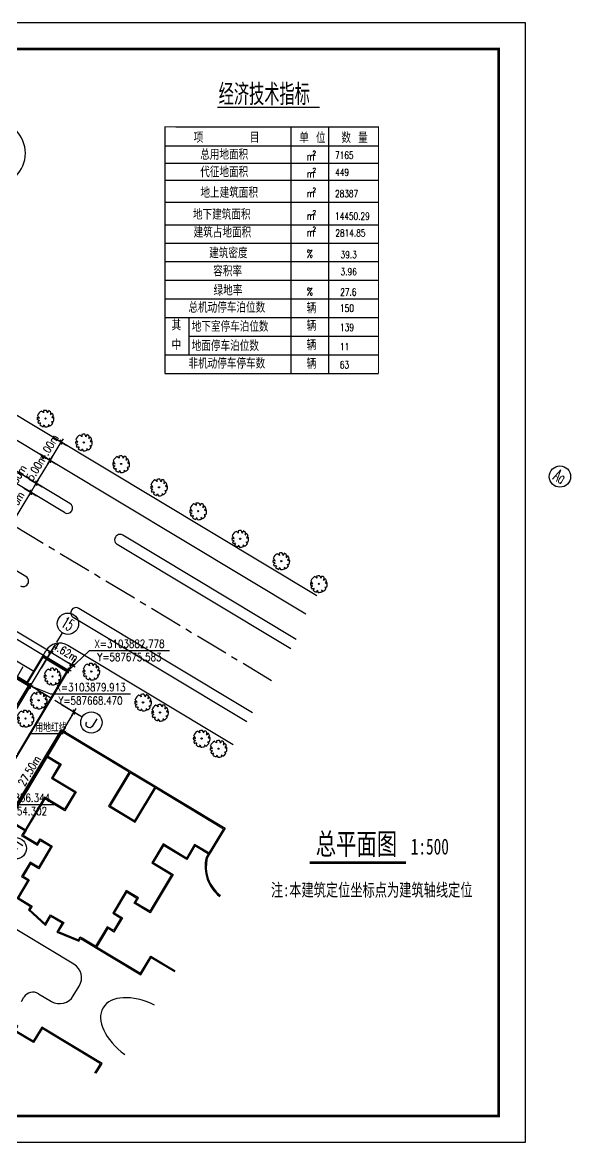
# Model space of a CAD drawing. Extents: x 587464241 to 587770505, y 3103794303 to 3104004303.
# Drawn here: x 587666940 to 587770505, y 3103794303 to 3104004303 of the extents above; entities that cross this region are included whole.
import ezdxf
from ezdxf.enums import TextEntityAlignment as Align

# ---------------------------------------------------------------- set-up
doc = ezdxf.new("R2010")
doc.units = 0
doc.header["$LTSCALE"] = 5000
doc.header["$MEASUREMENT"] = 0
for name, pattern in [('CENTER', [2, 1.25, -0.25, 0.25, -0.25]), ('DASH', [0.35, 0.25, -0.1]), ('DOTE', [2.42, 2, -0.2, 0.02, -0.2])]:
    doc.linetypes.add(name, pattern=pattern)
doc.layers.get('0').update_dxf_attribs({"linetype": 'CONTINUOUS'})
doc.layers.get('DEFPOINTS').update_dxf_attribs({"linetype": 'CONTINUOUS'})
for name, color, linetype in [('AXIS', 3, 'CONTINUOUS'), ('AXIS_TEXT', 7, 'CONTINUOUS'), ('DOTE', 4, 'DOTE'), ('PUB_DIM', 3, 'CONTINUOUS'), ('PUB_TEXT', 7, 'CONTINUOUS'), ('PUB_TITLE', 4, 'CONTINUOUS'), ('ROOF', 6, 'CONTINUOUS'), ('TEXT', 4, 'CONTINUOUS'), ('TJ-1', 2, 'CONTINUOUS'), ('WZ', 41, 'CONTINUOUS'), ('Y', 8, 'CONTINUOUS'), ('红线', 1, 'CONTINUOUS'), ('绿化', 3, 'CONTINUOUS'), ('花坛', 2, 'CONTINUOUS'), ('道路', 2, 'CONTINUOUS')]:
    doc.layers.add(name, color=color, linetype=linetype)
doc.styles.add('-宋体', font='SimSun.ttf', dxfattribs={"width": 0.8})
doc.styles.add('_DIMFONT', font='TXT.shx')
doc.styles.add('COMPLEX', font='COMPLEX')
doc.styles.add('DIM_FONT', font='SIMPLEX.shx', dxfattribs={"width": 0.8})
doc.styles.add('HZTXT', font='txt.shx', dxfattribs={"bigfont": 'msi_fsx.shx'})
doc.styles.add('HZZ', font='SimSun.ttf', dxfattribs={"width": 0.8})
doc.dimstyles.new('AXIS500_M', dxfattribs={"dimscale": 5, "dimtxt": 300, "dimasz": 1, "dimexe": 250, "dimexo": 300, "dimgap": 150, "dimtad": 1, "dimlfac": 0.001, "dimzin": 0, "dimdsep": 46, "dimtxsty": 'DIM_FONT', "dimblk": '_DIMX', "dimcen": 0.09, "dimse1": 1, "dimse2": 1, "dimclrt": 7, "dimadec": 0, "dimazin": 0, "dimtfac": 1, "dimtdec": 0, "dimtix": 1, "dimtmove": 2, "dimatfit": 3, "dimldrblk": '_DIMX', "dimfxl": 0, "dimtolj": 1, "dimtzin": 0, "dimarcsym": 0})

# ---------------------------------------------------------------- blocks, each defined once
blk = doc.blocks.new('_NORTH')
blk.add_circle((0, 0), 1200)
blk.add_solid([(-1191, 149), (-1191, -149), (1200, 0)])
blk = doc.blocks.new('M_F13')
for p, q in [((-515, 179), (-397, 193)), ((-484, 239), (-484, 239)), ((-397, 193), (-484, 239))]:
    blk.add_line(p, q)
blk.add_circle((-3, 3), 38.2)
for centre, radius, start, end in [((-8, 3), 537, 160.84261, 187.275), ((-8, 3), 527, 126.07508, 153.62454), ((-356, 208), 224, 48.52033, 80.51513), ((-8, 3), 532, 89.33215, 114.38564), ((-325, 399), 130, 343.65549, 39.76), ((-175, 449), 193, 352.07749, 26.61284), ((-85, 589), 202, 304.18683, 338.5411), ((-8, 3), 531, 62.87665, 77.70213), ((80, 476), 154, 315.84539, 359.76505), ((-244, 1929), 1632, 285.43975, 290.70994), ((412, 44), 234, 83.53226, 121.6544), ((959, 2091), 1965, 250.08649, 256.34511), ((-8, 3), 523, 31.40984, 49.47525), ((-8, 3), 534, 340.33073, 19.42997), ((-610, -942), 880, 77.37282, 85.46489), ((-5, -500), 587, 134.77817, 147.33147), ((-8, 3), 524, 200.8103, 231.43916), ((-251, -396), 87.2, 97.74104, 188.81075), ((-1350, -519), 1108, 2.94646, 10.92381), ((-8, 3), 522, 243.14983, 261.83562), ((125, -442), 220, 160.60085, 199.39915), ((100, -357), 178, 186.19115, 248.49517), ((-8, 3), 527, 274.72362, 290.3277), ((296, -376), 163, 170.63138, 220.62782), ((325, -118), 300, 230.45823, 263.10928), ((-8, 3), 514, 305.39404, 326.24638), ((358, 465), 656, 266.7455, 282.01463), ((0, -631), 545, 39.65359, 53.99299)]:
    blk.add_arc(centre, radius, start, end)
at = {"width": 0.8, "flags": 9}
for tag, p in [('XSIZE', (-62, 12)), ('YSIZE', (9, 6))]:
    blk.add_attdef(tag, p, '', height=0.2, dxfattribs=at)
blk = doc.blocks.new('_DIMZB1')
blk.add_line((0, 0), (3000, 0))
at = {"style": '_DIMFONT', "width": 0.8}
for tag, p in [('X=', (1500, 250)), ('Y=', (1500, -250))]:
    blk.add_attdef(tag, text='', height=300, dxfattribs=at).set_placement(p, align=Align.MIDDLE)
blk = doc.blocks.new('_DIMX')
blk.add_line((-150, 0), (150, 0))
at = {"const_width": 50}
blk.add_lwpolyline([(-70, -70), (70, 70)], dxfattribs=at)
blk = doc.blocks.new('*D35')
at = {"color": 0, "linetype": 'ByBlock'}
for p, q in [((587672869, 3103926413), (587675254, 3103924979)), ((587672122, 3103922195), (587674183, 3103925623)), ((587674186, 3103925628), (587674188, 3103925632)), ((587670809, 3103922985), (587673194, 3103921551)), ((587672120, 3103922191), (587672117, 3103922187))]:
    blk.add_line(p, q, dxfattribs=at)
at = {"layer": 'DEFPOINTS', "color": 0, "linetype": 'ByBlock'}
for p in [(587671584, 3103927186), (587674183, 3103925623), (587669523, 3103923758)]:
    blk.add_point(p, dxfattribs=at)
at = {"color": 0, "linetype": 'ByBlock', "xscale": 5, "yscale": 5, "zscale": 5}
for p, rotation in [((587674183, 3103925623), 238.9886618894793), ((587672122, 3103922195), 58.98866188947926)]:
    blk.add_blockref('_DIMX', p, dxfattribs=dict(at, rotation=rotation))
at = {"color": 7, "linetype": 'ByBlock', "insert": (587671867, 3103924682), "char_height": 1500, "attachment_point": 5, "rotation": 58.98866, "style": 'DIM_FONT'}
blk.add_mtext('\\A1;4.00m', dxfattribs=at)
blk = doc.blocks.new('*D34')
at = {"color": 0, "linetype": 'ByBlock'}
for p, q in [((587669546, 3103917910), (587672122, 3103922195)), ((587670809, 3103922985), (587673194, 3103921551)), ((587672125, 3103922199), (587672128, 3103922204)), ((587668232, 3103918699), (587670618, 3103917266)), ((587669544, 3103917905), (587669541, 3103917901))]:
    blk.add_line(p, q, dxfattribs=at)
at = {"layer": 'DEFPOINTS', "color": 0, "linetype": 'ByBlock'}
for p in [(587669523, 3103923758), (587672122, 3103922195), (587666947, 3103919472)]:
    blk.add_point(p, dxfattribs=at)
at = {"color": 0, "linetype": 'ByBlock', "xscale": 5, "yscale": 5, "zscale": 5}
for p, rotation in [((587672122, 3103922195), 238.9886618885464), ((587669546, 3103917910), 58.9886618885464)]:
    blk.add_blockref('_DIMX', p, dxfattribs=dict(at, rotation=rotation))
at = {"color": 7, "linetype": 'ByBlock', "insert": (587669549, 3103920825), "char_height": 1500, "attachment_point": 5, "rotation": 58.98866, "style": 'DIM_FONT'}
blk.add_mtext('\\A1;5.00m', dxfattribs=at)
blk = doc.blocks.new('*D33')
at = {"color": 0, "linetype": 'ByBlock'}
for p, q in [((587668232, 3103918699), (587670618, 3103917266)), ((587668519, 3103916200), (587669544, 3103917905)), ((587667202, 3103916985), (587669587, 3103915552))]:
    blk.add_line(p, q, dxfattribs=at)
at = {"layer": 'DEFPOINTS', "color": 0, "linetype": 'ByBlock'}
for p in [(587665916, 3103917758), (587666947, 3103919472), (587669546, 3103917910)]:
    blk.add_point(p, dxfattribs=at)
at = {"color": 0, "linetype": 'ByBlock', "xscale": 5, "yscale": 5, "zscale": 5}
for p, rotation in [((587669546, 3103917910), 58.98866188599338), ((587668516, 3103916196), 238.9886618859934)]:
    blk.add_blockref('_DIMX', p, dxfattribs=dict(at, rotation=rotation))
at = {"color": 7, "linetype": 'ByBlock', "insert": (587665838, 3103918948), "char_height": 1500, "attachment_point": 5, "rotation": 58.98866, "style": 'DIM_FONT'}
blk.add_mtext('\\A1;2.00m', dxfattribs=at)
blk = doc.blocks.new('*D32')
at = {"color": 0, "linetype": 'ByBlock'}
for p, q in [((587664912, 3103910200), (587668513, 3103916191)), ((587667202, 3103916985), (587669587, 3103915552)), ((587663596, 3103910986), (587665981, 3103909552))]:
    blk.add_line(p, q, dxfattribs=at)
at = {"layer": 'DEFPOINTS', "color": 0, "linetype": 'ByBlock'}
for p in [(587665916, 3103917758), (587668516, 3103916196), (587662310, 3103911759)]:
    blk.add_point(p, dxfattribs=at)
at = {"color": 0, "linetype": 'ByBlock', "xscale": 5, "yscale": 5, "zscale": 5}
for p, rotation in [((587668516, 3103916196), 58.98866188981756), ((587664909, 3103910196), 238.9886618898175)]:
    blk.add_blockref('_DIMX', p, dxfattribs=dict(at, rotation=rotation))
at = {"color": 7, "linetype": 'ByBlock', "insert": (587665427, 3103913969), "char_height": 1500, "attachment_point": 5, "rotation": 58.98866, "style": 'DIM_FONT'}
blk.add_mtext('\\A1;7.00m', dxfattribs=at)
blk = doc.blocks.new('*D18')
at = {"color": 0, "linetype": 'ByBlock'}
for p, q in [((587618866, 3103914823), (587621056, 3103918466)), ((587672260, 3103886227), (587620416, 3103917392)), ((587670719, 3103883653), (587672908, 3103887296))]:
    blk.add_line(p, q, dxfattribs=at)
at = {"layer": 'DEFPOINTS', "color": 0, "linetype": 'ByBlock'}
for p in [(587620412, 3103917395), (587618094, 3103913538), (587669946, 3103882367)]:
    blk.add_point(p, dxfattribs=at)
at = {"color": 0, "linetype": 'ByBlock', "xscale": 5, "yscale": 5, "zscale": 5}
for p, rotation in [((587620412, 3103917395), 148.9882790336224), ((587672264, 3103886224), 328.9882790336224)]:
    blk.add_blockref('_DIMX', p, dxfattribs=dict(at, rotation=rotation))
at = {"color": 7, "linetype": 'ByBlock', "insert": (587647111, 3103903095), "char_height": 1500, "attachment_point": 5, "rotation": 328.98828, "style": 'DIM_FONT'}
blk.add_mtext('\\A1;60.50m', dxfattribs=at)
blk = doc.blocks.new('*D17')
at = {"color": 0, "linetype": 'ByBlock'}
for p, q in [((587671231, 3103884505), (587673420, 3103888147)), ((587672772, 3103887079), (587672768, 3103887081)), ((587672776, 3103887076), (587676736, 3103884696)), ((587675190, 3103882125), (587677380, 3103885767)), ((587676740, 3103884693), (587676745, 3103884691))]:
    blk.add_line(p, q, dxfattribs=at)
at = {"layer": 'DEFPOINTS', "color": 0, "linetype": 'ByBlock'}
for p in [(587676736, 3103884696), (587670458, 3103883219), (587674418, 3103880839)]:
    blk.add_point(p, dxfattribs=at)
at = {"color": 0, "linetype": 'ByBlock', "xscale": 5, "yscale": 5, "zscale": 5}
for p, rotation in [((587672776, 3103887076), 328.988566739218), ((587676736, 3103884696), 148.988566739218)]:
    blk.add_blockref('_DIMX', p, dxfattribs=dict(at, rotation=rotation))
at = {"color": 7, "linetype": 'ByBlock', "insert": (587675529, 3103887172), "char_height": 1500, "attachment_point": 5, "rotation": 328.98857, "style": 'DIM_FONT'}
blk.add_mtext('\\A1;4.62m', dxfattribs=at)
blk = doc.blocks.new('*D12')
at = {"color": 0, "linetype": 'ByBlock'}
for p, q in [((587674304, 3103876406), (587677690, 3103874371)), ((587676616, 3103875011), (587662453, 3103851450)), ((587660136, 3103852837), (587663521, 3103850802))]:
    blk.add_line(p, q, dxfattribs=at)
at = {"layer": 'DEFPOINTS', "color": 0, "linetype": 'ByBlock'}
for p in [(587673019, 3103877179), (587658850, 3103853610), (587662450, 3103851446)]:
    blk.add_point(p, dxfattribs=at)
at = {"color": 0, "linetype": 'ByBlock', "xscale": 5, "yscale": 5, "zscale": 5}
for p, rotation in [((587676618, 3103875015), 58.98856673936971), ((587662450, 3103851446), 238.9885667393697)]:
    blk.add_blockref('_DIMX', p, dxfattribs=dict(at, rotation=rotation))
at = {"color": 7, "linetype": 'ByBlock', "insert": (587668249, 3103864003), "char_height": 1500, "attachment_point": 5, "rotation": 58.98857, "style": 'DIM_FONT'}
blk.add_mtext('\\A1;27.50m', dxfattribs=at)
blk = doc.blocks.new('_AXISO')
blk.add_circle((0, 0), 0.5)
at = {"layer": 'AXIS_TEXT', "style": 'COMPLEX', "width": 1.041667}
blk.add_attdef('A', text='', height=0.56, dxfattribs=at).set_placement((-0.25, -0.28), (0.25, -0.28), align=Align.FIT)

msp = doc.modelspace()

# ---------------------------------------------------------------- linework, layer by layer
at = {"layer": 'AXIS', "ltscale": 100}
for p, q in [((587673420.324, 3103888147.476), (587674444.606, 3103889851.391)), ((587673085.599, 3103887590.648), (587670457.882, 3103883219.371))]:
    msp.add_line(p, q, dxfattribs=at)
at = {"layer": 'AXIS'}
msp.add_line((587678161.088, 3103874087.566), (587673018.701, 3103877178.821), dxfattribs=at)
at = {"layer": 'DOTE'}
msp.add_line((587672429.929, 3103877532.76), (587616189.328, 3103911340.671), dxfattribs=at)
at = {"layer": 'DOTE', "ltscale": 2}
msp.add_line((587636246.651, 3103826307.849), (587671623.386, 3103885158.242), dxfattribs=at)
at = {"layer": 'PUB_DIM'}
for p, q in [((587675583.112, 3103882777.933), (587679519.01, 3103886581.884)), ((587675083.112, 3103882777.933), (587676083.112, 3103882777.933)), ((587675583.112, 3103882277.933), (587675583.112, 3103883277.933)), ((587667970.315, 3103879913.002), (587668970.315, 3103879913.002)), ((587668470.315, 3103879413.002), (587668470.315, 3103880413.002)), ((587668470.315, 3103879913.002), (587672220.315, 3103878406.548))]:
    msp.add_line(p, q, dxfattribs=at)
msp.add_lwpolyline([(587666059.103, 3103881783.211), (587667110.895, 3103883532.896)], dxfattribs=at)
at = {"layer": 'PUB_TEXT', "const_width": 500}
msp.add_lwpolyline([(587720834.942, 3103846785.154), (587738870.999, 3103846785.154)], dxfattribs=at)
at = {"layer": 'PUB_TITLE'}
msp.add_lwpolyline([(587464241.006, 3103794303.192), (587464241.006, 3104004303.192), (587761241.006, 3104004303.192), (587761241.006, 3103794303.192)], close=True, dxfattribs=at)
at = {"layer": 'PUB_TITLE', "const_width": 500}
msp.add_lwpolyline([(587476741.006, 3103799303.192), (587756241.006, 3103799303.192), (587756241.006, 3103999303.192), (587476741.006, 3103999303.192)], close=True, dxfattribs=at)
at = {"layer": 'ROOF'}
msp.add_lwpolyline([(587566607.801, 3103863376.807), (587589681.151, 3103854176.465), (587593093.741, 3103862720.106), (587586853.151, 3103865212.786), (587593374.233, 3103881538.752), (587596457.381, 3103880307.25), (587599053.922, 3103886807.863), (587599795.791, 3103888665.181), (587602286.831, 3103887670.185), (587602389.689, 3103887608.353), (587602235.063, 3103887351.189), (587654138.83, 3103856150.161), (587668497.727, 3103880036.579), (587616593.96, 3103911237.607), (587615947.452, 3103910162.123), (587615844.759, 3103910223.855), (587614814.87, 3103909842.631), (587580278.497, 3103897058.621), (587580023.651, 3103896964.287), (587579813.065, 3103896437.07)], close=True, dxfattribs=at)
msp.add_lwpolyline([(587566607.801, 3103863376.807), (587589681.151, 3103854176.465), (587593093.741, 3103862720.106), (587586853.151, 3103865212.786), (587593374.233, 3103881538.752), (587596457.381, 3103880307.25), (587599053.922, 3103886807.863), (587599795.791, 3103888665.181), (587602286.831, 3103887670.185), (587602389.689, 3103887608.353), (587602235.063, 3103887351.189), (587654138.83, 3103856150.161), (587668497.727, 3103880036.579), (587616593.96, 3103911237.607), (587615947.452, 3103910162.123), (587615844.759, 3103910223.855), (587614814.87, 3103909842.631), (587580278.497, 3103897058.621), (587580023.651, 3103896964.287), (587579813.065, 3103896437.07)], close=True, dxfattribs=at)
at = {"layer": 'ROOF', "const_width": 300}
msp.add_lwpolyline([(587566997.745, 3103863544.29), (587589513.768, 3103854566.178), (587592703.863, 3103862552.789), (587586463.273, 3103865045.469), (587593206.915, 3103881928.63), (587596290.064, 3103880697.128), (587598775.324, 3103886919.144), (587599628.473, 3103889055.06), (587602420.621, 3103887939.792), (587602801.398, 3103887710.894), (587602646.772, 3103887453.729), (587654036.274, 3103856561.843), (587668086.044, 3103879934.022), (587616696.516, 3103910825.925), (587616050.009, 3103909750.441), (587615813.73, 3103909892.476), (587614919.012, 3103909561.287), (587580382.64, 3103896777.277), (587580252.803, 3103896729.217), (587580091.663, 3103896325.79)], close=True, dxfattribs=at)
at = {"layer": 'ROOF'}
for points in [[(587668188.601, 3103879522.34), (587668325.938, 3103879439.783), (587668635.063, 3103879954.021), (587668497.727, 3103880036.579)], [(587668188.601, 3103879522.34), (587668325.938, 3103879439.783), (587668635.063, 3103879954.021), (587668532.159, 3103880015.881)]]:
    msp.add_lwpolyline(points, dxfattribs=at)
at = {"layer": 'TEXT'}
msp.add_line((587674577.886, 3103870911.628), (587668449.807, 3103870911.628), dxfattribs=at)
at = {"layer": 'TJ-1', "ltscale": 100}
for p, q in [((587665218.141, 3103884983.458), (587669074.972, 3103882664.981)), ((587663981.635, 3103882926.506), (587667838.466, 3103880608.029))]:
    msp.add_line(p, q, dxfattribs=at)
at = {"layer": 'WZ'}
for p, q in [((587695706.822, 3103984744.166), (587733726.81, 3103984744.178)), ((587717259.638, 3103984744.17), (587717259.63, 3103938496.926)), ((587724364.471, 3103984744.172), (587724364.463, 3103938496.928)), ((587693680.223, 3103981142.394), (587723360.214, 3103981142.401)), ((587723360.214, 3103981142.401), (587733726.811, 3103981142.407)), ((587693680.22, 3103977939.207), (587733726.808, 3103977939.218)), ((587693680.22, 3103974736.021), (587733726.809, 3103974736.032)), ((587733726.812, 3103970516.754), (587693680.225, 3103970516.744)), ((587733726.813, 3103966297.476), (587693680.226, 3103966297.466)), ((587693680.226, 3103962946.599), (587733726.825, 3103962946.612)), ((587693680.226, 3103959453.788), (587733726.825, 3103959453.8)), ((587693680.227, 3103955960.977), (587733726.826, 3103955960.989)), ((587693680.227, 3103952468.165), (587733726.824, 3103952468.178)), ((587693680.227, 3103948975.354), (587733726.825, 3103948975.366)), ((587698180.227, 3103948975.355), (587698180.227, 3103941989.732)), ((587698180.227, 3103945482.543), (587733726.826, 3103945482.554)), ((587698180.227, 3103945482.543), (587733726.826, 3103945482.554)), ((587693680.23, 3103941989.73), (587733726.827, 3103941989.743)), ((587693680.23, 3103941989.73), (587733726.827, 3103941989.743)), ((587693680.229, 3103938496.919), (587733726.826, 3103938496.931)), ((587693680.229, 3103938496.919), (587733726.826, 3103938496.931))]:
    msp.add_line(p, q, dxfattribs=at)
for points, const_width in [([(587703473.783, 3103988368.878), (587722681.203, 3103988368.883)], 270.403), ([(587723360.214, 3103984744.172), (587693680.222, 3103984744.166), (587693680.227, 3103938496.919)], 207.715), ([(587733726.813, 3103938496.931), (587733726.81, 3103984744.178), (587723360.214, 3103984744.172)], 207.715), ([(587693680.237, 3103938496.919), (587733726.82, 3103938496.931)], 207.715)]:
    msp.add_lwpolyline(points, dxfattribs=dict(at, const_width=const_width))
at = {"layer": 'Y'}
for p, q in [((587676578.438, 3103827770.896), (587661726.142, 3103836699.056)), ((587676488.794, 3103821798.877), (587677604.011, 3103823654.077)), ((587666756.711, 3103820761.706), (587667221.926, 3103821535.608)), ((587669966.472, 3103822219.323), (587672371.975, 3103820773.304))]:
    msp.add_line(p, q, dxfattribs=at)
for points in [[(587674182.768, 3103871714.331), (587664033.332, 3103854830.401), (587667367.8, 3103852825.952), (587666800.233, 3103851881.785), (587669801.254, 3103850077.781), (587670335.435, 3103850966.409), (587672280.542, 3103849797.147), (587669943.5, 3103845909.4), (587668387.415, 3103846844.81), (587666784.873, 3103844178.926), (587667951.936, 3103843477.369), (587665931.859, 3103840116.902), (587668489.539, 3103838579.404), (587668088.903, 3103837912.933), (587671267.222, 3103835019.437), (587672302.198, 3103836741.153), (587674414.028, 3103835471.669), (587673379.052, 3103833749.952), (587677525.365, 3103832089.175), (587677825.842, 3103832589.029), (587689163.034, 3103825773.902), (587691099.44, 3103828995.179), (587695501.05, 3103826349.238)], [(587674354.181, 3103871611.29), (587671498.345, 3103866860.509)], [(587674079.727, 3103871542.918), (587686976.775, 3103863790.116)], [(587671395.303, 3103866689.096), (587664307.786, 3103854898.773), (587667470.842, 3103852997.365)], [(587671223.89, 3103866792.138), (587673918.909, 3103865172.081), (587672391.498, 3103862631.183), (587676764.616, 3103860002.37), (587674840.079, 3103856800.838), (587671106.411, 3103859045.258), (587667367.8, 3103852825.952)], [(587671498.345, 3103866860.509), (587674193.363, 3103865240.453), (587672665.953, 3103862699.554), (587677039.071, 3103860070.742), (587674908.451, 3103856526.383), (587671174.783, 3103858770.803), (587667539.213, 3103852722.911)], [(587686976.775, 3103863790.116), (587683101.45, 3103857343.383), (587688071.645, 3103854355.65), (587691946.97, 3103860802.383)], [(587687251.229, 3103863858.487), (587683375.905, 3103857411.755), (587688003.274, 3103854630.105), (587691878.598, 3103861076.837)], [(587687148.188, 3103863687.074), (587691775.557, 3103860905.424)], [(587667642.255, 3103852894.324), (587667074.687, 3103851950.157), (587669732.883, 3103850352.236), (587670267.064, 3103851240.864), (587672554.996, 3103849865.519), (587670011.872, 3103845634.946), (587668455.787, 3103846570.355), (587667059.327, 3103844247.297), (587668226.391, 3103843545.741), (587666206.313, 3103840185.274), (587668763.993, 3103838647.775), (587668344.801, 3103837950.434), (587671221.484, 3103835331.542), (587672233.826, 3103837015.608), (587674688.482, 3103835540.04), (587673671.502, 3103833848.26), (587677441.674, 3103832338.144), (587677757.47, 3103832863.483), (587680677.697, 3103831108.047)], [(587704947.059, 3103853220.994), (587701988.181, 3103848298.8)], [(587702091.223, 3103848470.213), (587699224.791, 3103850193.311), (587697697.381, 3103847652.412), (587693324.263, 3103850281.225), (587691193.643, 3103846736.866), (587694927.311, 3103844492.446), (587691291.741, 3103838444.554)], [(587701988.181, 3103848298.8), (587699293.163, 3103849918.857), (587697765.752, 3103847377.958), (587693392.634, 3103850006.77), (587691468.097, 3103846805.238), (587695201.765, 3103844560.818), (587691463.154, 3103838341.512)], [(587691291.741, 3103838444.554), (587690827.215, 3103837671.8), (587688169.02, 3103839269.721), (587688703.201, 3103840158.349), (587686415.269, 3103841533.693), (587683872.144, 3103837303.12), (587685428.229, 3103836367.711), (587684031.77, 3103834044.653), (587682864.706, 3103834746.21), (587680677.697, 3103831108.047), (587678120.017, 3103832645.545)], [(587691463.154, 3103838341.512), (587690895.587, 3103837397.345), (587687894.566, 3103839201.349), (587688428.747, 3103840089.977), (587686483.64, 3103841259.239), (587684146.599, 3103837371.492), (587685702.684, 3103836436.083), (587684100.141, 3103833770.199), (587682933.078, 3103834471.756), (587680746.069, 3103830833.593), (587678188.389, 3103832371.091), (587678188.389, 3103832371.091)], [(587680849.11, 3103831005.006), (587689094.662, 3103826048.357), (587691031.068, 3103829269.633), (587695604.092, 3103826520.652)], [(587680539.058, 3103807303.192), (587681602.631, 3103809072.482), (587670628.686, 3103815669.25), (587669048.485, 3103813040.532), (587665341.212, 3103815269.085), (587665818.948, 3103816063.813), (587651847.586, 3103824462.417), (587651406.6, 3103823728.822), (587648286.841, 3103825604.202), (587642355.865, 3103815737.823), (587645781.483, 3103813678.582), (587645193.501, 3103812700.454), (587648398.636, 3103810773.751), (587648986.617, 3103811751.879), (587656119.507, 3103807464.085), (587656022.789, 3103807303.192)], [(587680772.413, 3103807303.192), (587681877.086, 3103809140.853), (587670560.314, 3103815943.704), (587668980.113, 3103813314.987), (587665615.667, 3103815337.456), (587666093.402, 3103816132.185), (587651779.215, 3103824736.872), (587651338.228, 3103824003.276), (587648218.47, 3103825878.657)]]:
    msp.add_lwpolyline(points, dxfattribs=at)
for points in [[(587674182.768, 3103871714.331), (587704947.059, 3103853220.994), (587701603.306, 3103847658.547, 0.294643692), (587704066.833, 3103840598.708, 0.294643692)], [(587691946.97, 3103860802.383), (587704672.604, 3103853152.622), (587701416.229, 3103847735.531, 0.2967549935), (587703963.058, 3103840426.073, 0.2967549935)]]:
    msp.add_lwpolyline(points, format="xyb", dxfattribs=at)
for centre, radius, start, end in [((587675032.815, 3103825199.7), 3000, 328.98866189, 58.98866189), ((587668936.057, 3103820505.193), 2000, 58.98866189, 148.98866189), ((587673917.598, 3103823344.5), 3000, 238.98866189, 328.98866189)]:
    msp.add_arc(centre, radius, start, end, dxfattribs=at)
msp.add_ellipse((587690179.278, 3103814719.497), major_axis=(-8100.062, 4869.19), ratio=0.578253734, start_param=4.8643471934, end_param=7.702023421, dxfattribs=at)
at = {"layer": '红线'}
for p, q in [((587675583, 3103882778), (587588502, 3103935125)), ((587632730.92, 3103811492.055), (587675583.028, 3103882777.983))]:
    msp.add_line(p, q, dxfattribs=at)
at = {"layer": '红线', "linetype": 'DASH', "const_width": 150}
msp.add_lwpolyline([(587668532.143, 3103879928.382), (587621029.155, 3103908483.869), (587615501.087, 3103911806.968, 0.4622670256), (587580956.56, 3103900176.247), (587572978.978, 3103880203.74), (587572979.005, 3103880203.73), (587566265.12, 3103863394.989), (587575593.501, 3103859668.954), (587580145.001, 3103857850.957), (587580145.069, 3103857850.865), (587590959.68, 3103853531.205), (587636285.213, 3103826284.668)], format="xyb", close=True, dxfattribs=at)
at = {"layer": '花坛'}
for p, q in [((587667760.747, 3103880479.601), (587670774.721, 3103885493.428)), ((587667889.307, 3103880402.32), (587670825.999, 3103885287.587)), ((587670774.721, 3103885493.428), (587675505.642, 3103882649.518)), ((587670825.999, 3103885287.587), (587675299.801, 3103882598.24)), ((587635433.411, 3103815987.74), (587675299.801, 3103882598.24))]:
    msp.add_line(p, q, dxfattribs=at)
at = {"layer": '道路', "linetype": 'CENTER'}
msp.add_line((587713678.275, 3103880879.687), (587516676.78, 3103999303.192), dxfattribs=at)
at = {"layer": '道路'}
for p, q in [((587722148.494, 3103896789.953), (587623898.909, 3103955850.724)), ((587720087.663, 3103893361.691), (587617185.712, 3103955219.139)), ((587675857.83, 3103914115.64), (587626876.891, 3103943559.551)), ((587674827.4, 3103912401.518), (587625846.476, 3103941845.42)), ((587667614.327, 3103900402.702), (587618633.568, 3103929846.505)), ((587718315.144, 3103888593.275), (587685748.215, 3103908170.232)), ((587717284.729, 3103886879.144), (587684717.8, 3103906456.102)), ((587709041.406, 3103873166.098), (587676474.477, 3103892743.056)), ((587710071.821, 3103874880.229), (587677504.892, 3103894457.187)), ((587670774.721, 3103885493.428), (587671367.207, 3103886479.035)), ((587706465.367, 3103868880.772), (587675484.016, 3103887504.591))]:
    msp.add_line(p, q, dxfattribs=at)
for centre, radius, start, end in [((587675342.607, 3103913258.583), 1000, 238.9886619, 58.98866188), ((587685233.008, 3103907313.167), 1000, 58.98866189, 238.98866189), ((587667099.119, 3103899545.637), 1000, 238.98866188, 58.98866189), ((587676989.685, 3103893600.121), 1000, 58.98866189, 238.98866188), ((587673938.393, 3103884933.395), 3000, 58.98866188, 148.98827904)]:
    msp.add_arc(centre, radius, start, end, dxfattribs=at)

# ---------------------------------------------------------------- block references
at = {"layer": 'AXIS'}
ref = msp.add_blockref('_AXISO', (587767760.661, 3103919171.646), dxfattribs=dict(at, xscale=3999.999999999999, yscale=3999.999999999999, zscale=3999.999999999999, rotation=328.988566739218))
ref.add_attrib('A', 'Aa', dxfattribs={"layer": 'AXIS_TEXT', "height": 2240, "rotation": 328.98856675, "style": 'COMPLEX', "width": 0.520833}).set_placement((587766326.563, 3103918726.943), (587768040.692, 3103917696.525), align=Align.FIT)
at = {"layer": 'AXIS', "ltscale": 100}
ref = msp.add_blockref('_AXISO', (587675475.041, 3103891565.509), dxfattribs=dict(at, xscale=3999.999999999999, yscale=3999.999999999999, zscale=3999.999999999999, rotation=328.988566739218))
ref.add_attrib('A', '15', dxfattribs={"layer": 'AXIS_TEXT', "height": 2240, "rotation": 328.98856675, "style": 'COMPLEX', "width": 0.646552}).set_placement((587674040.942, 3103891120.806), (587675755.071, 3103890090.388), align=Align.FIT)
at = {"layer": 'AXIS'}
ref = msp.add_blockref('_AXISO', (587679875.217, 3103873057.147), dxfattribs=dict(at, xscale=4000, yscale=4000, zscale=4000, rotation=328.988566739218))
ref.add_attrib('A', 'J', dxfattribs={"layer": 'AXIS_TEXT', "height": 2240, "rotation": 328.98856674, "style": 'COMPLEX', "width": 1.704545}).set_placement((587678441.118, 3103872612.444), (587680155.247, 3103871582.026), align=Align.FIT)
ref = msp.add_blockref('_AXISO', (587665706.966, 3103849487.873), dxfattribs=dict(at, xscale=4000, yscale=4000, zscale=4000, rotation=328.988566739218))
ref.add_attrib('A', 'F', dxfattribs={"layer": 'AXIS_TEXT', "height": 2240, "rotation": 328.98856675, "style": 'COMPLEX', "width": 1.171875}).set_placement((587664272.867, 3103849043.17), (587665986.997, 3103848012.752), align=Align.FIT)
at = {"layer": 'PUB_DIM', "xscale": -5, "yscale": 5, "zscale": 5, "rotation": 270}
msp.add_blockref('_NORTH', (587661507.48, 3103979779.865), dxfattribs=at)
at = {"layer": 'PUB_DIM', "xscale": 5, "yscale": 5, "zscale": 5}
for p, values in [((587679519.01, 3103886581.884), {'X=': 'X=3103882.778', 'Y=': 'Y=587675.583'}), ((587672220.315, 3103878406.548), {'X=': 'X=3103879.913', 'Y=': 'Y=587668.470'}), ((587658052.104, 3103857677.002), {'X=': 'X=3103856.344', 'Y=': 'Y=587654.302'})]:
    msp.add_blockref('_DIMZB1', p, dxfattribs=at).add_auto_attribs(values)
at = {"layer": '绿化', "xscale": 3, "yscale": 3, "zscale": 2, "rotation": 139.1778428952782}
for p in [(587671273.105, 3103930064.68), (587678470.776, 3103925575.956), (587685455.338, 3103921536.519), (587692555.708, 3103917154.513), (587699895.908, 3103912684.385), (587707789.852, 3103907517.55), (587715484.899, 3103903321.12), (587722524.822, 3103899053.868), (587679853.343, 3103882627.921), (587672582.603, 3103881705.272), (587669977.633, 3103877226.438), (587689570.429, 3103876836.361), (587667519.746, 3103873819.764), (587692744.164, 3103874933.398), (587700552.058, 3103870060.873), (587703725.793, 3103868157.909)]:
    msp.add_blockref('M_F13', p, dxfattribs=at)

# ---------------------------------------------------------------- texts
at = {"layer": 'PUB_TEXT', "style": '-宋体', "width": 0.7}
for s, height, p in [('总平面图', 4000, (587721954.856, 3103848302.675)), ('1:500', 3000, (587739782.078, 3103848302.675))]:
    msp.add_text(s, height=height, dxfattribs=at).set_placement(p)
at = {"layer": 'TEXT', "style": 'HZZ', "width": 0.7}
for s, height, p in [('用地红线', 1500, (587669356.697, 3103871433.928)), ('注:本建筑定位坐标点为建筑轴线定位', 2400, (587713554.709, 3103840468.719))]:
    msp.add_text(s, height=height, dxfattribs=at).set_placement(p)
at = {"layer": 'WZ', "style": 'HZTXT', "width": 0.75}
msp.add_text('经济技术指标', height=4000, dxfattribs=at).set_placement((587703751.754, 3103988785.931, 3073.952))
at = {"layer": 'WZ', "style": 'HZTXT'}
for s, height, width, p in [('项      目', 2000, 0.75, (587699072.374, 3103981746.987)), ('单 位', 2000, 0.75, (587718867.398, 3103981683.727)), ('数 量', 2000, 0.75, (587726766.315, 3103981686.491)), ('总用地面积', 2000, 0.75, (587700290.648, 3103978547.56)), ('m', 1456.598, 0.8, (587720253.614, 3103978427.827)), ('2', 841.914, 0.8, (587721366.754, 3103979363.373)), ('7165', 1350.1447, 0.75, (587725578.107, 3103978724.688)), ('代征地面积', 2000, 0.75, (587700290.648, 3103975275.721)), ('2', 841.914, 0.8, (587721366.754, 3103976160.187)), ('449', 1350.1447, 0.75, (587725578.108, 3103975521.502)), ('m', 1456.598, 0.8, (587720253.615, 3103975224.641)), ('地上建筑面积', 2000, 0.75, (587700326.458, 3103971402.677)), ('m', 1456.598, 0.8, (587720253.608, 3103971513.409)), ('2', 841.914, 0.8, (587721366.748, 3103972448.956)), ('28387', 1350.1447, 0.75, (587725578.104, 3103971521.146)), ('地下建筑面积', 2000, 0.75, (587698930.103, 3103967314.212)), ('m', 1456.598, 0.8, (587720253.609, 3103967294.131)), ('2', 841.914, 0.8, (587721366.749, 3103968229.678)), ('14450.29', 1350.1447, 0.75, (587725578.105, 3103967301.869)), ('建筑占地面积', 2000, 0.75, (587699048.695, 3103963960.139)), ('2', 841.914, 0.8, (587721366.748, 3103965133.065)), ('m', 1456.598, 0.8, (587720253.608, 3103964197.518)), ('2814.85', 1350.1447, 0.75, (587725637.74, 3103964149.948)), ('建筑密度', 2000, 0.75, (587701970.823, 3103960086.783, 3631.582)), ('%', 1456.598, 0.8, (587720253.605, 3103960194.151)), ('39.3', 1350.1447, 0.75, (587726622.058, 3103960083.958)), ('容积率', 2000, 0.75, (587702725.376, 3103956685.057)), ('3.96', 1350.1447, 0.75, (587726622.059, 3103956900.158)), ('绿地率', 2000, 0.75, (587702800.069, 3103953083.036)), ('%', 1456.598, 0.8, (587720253.601, 3103953099.57)), ('27.6', 1350.1447, 0.75, (587726553.15, 3103953075.038)), ('总机动停车泊位数', 2000, 0.75, (587698079.085, 3103949873.331)), ('辆', 2000, 0.75, (587720253.6, 3103949753.598)), ('150', 1350.1447, 0.75, (587726519.636, 3103950050.459)), ('其', 2000, 0.75, (587694917.279, 3103946548.581)), ('地下室停车泊位数', 2000, 0.75, (587698702.776, 3103946299.434)), ('辆', 2000, 0.75, (587720253.602, 3103946440.699)), ('139', 1350.1447, 0.75, (587726519.635, 3103946448.937)), ('中', 2000, 0.75, (587694917.279, 3103942876.122)), ('地面停车泊位数', 2000, 0.75, (587698702.777, 3103942697.914)), ('辆', 2000, 0.75, (587720253.601, 3103942839.18)), ('11', 1350.1447, 0.75, (587726519.636, 3103942846.917)), ('非机动停车停车数', 2000, 0.75, (587698079.083, 3103939394.896)), ('辆', 2000, 0.75, (587720253.602, 3103939346.368)), ('63', 1350.1447, 0.75, (587726466.7, 3103939446.827))]:
    msp.add_text(s, height=height, rotation=0.00001982, dxfattribs=dict(at, width=width)).set_placement(p)

# ---------------------------------------------------------------- dimensions: what is measured, and where the dimension line sits
at = {"layer": 'AXIS'}
for p1, p2, distance, picture, middle in [((587669522.967, 3103923757.646), (587671583.798, 3103927185.908), -3032.832, '*D35', (587671867.12, 3103924682.05)), ((587666946.898, 3103919472.268), (587669522.967, 3103923757.646), -3032.982, '*D34', (587669548.798, 3103920825.153)), ((587669945.743, 3103882367.415), (587618093.509, 3103913537.819), -4500, '*D18', (587647110.906, 3103903094.988)), ((587662310.005, 3103911758.694), (587665916.459, 3103917758.151), -3032.859, '*D32', (587665426.993, 3103913968.682)), ((587673018.701, 3103877178.821), (587658850.451, 3103853609.547), 4200, '*D12', (587668248.65, 3103864003.119))]:
    dim = msp.add_aligned_dim(p1=p1, p2=p2, distance=distance, dimstyle='AXIS500_M', override={"dimpost": 'm', "dimblk1": '_DIMX', "dimblk2": '_DIMX', "dimsah": 1, "dimse1": 0, "dimse2": 0}, dxfattribs=at)
    dim.commit()
    dim.dimension.update_dxf_attribs({"geometry": picture, "text_midpoint": middle})
dim = msp.add_linear_dim(base=(587669546.361, 3103917909.653), p1=(587665916.482, 3103917758.137), p2=(587666946.898, 3103919472.268), angle=58.98866189, dimstyle='AXIS500_M', override={"dimpost": 'm', "dimblk1": '_DIMX', "dimblk2": '_DIMX', "dimsah": 1, "dimse1": 0, "dimse2": 0}, dxfattribs=at)
dim.commit()
dim.dimension.update_dxf_attribs({"geometry": '*D33', "text_midpoint": (587665838.01, 3103918947.837), "dimtype": 129})
dim = msp.add_linear_dim(base=(587676223.843, 3103883843.931), p1=(587669945.774, 3103882367.423), p2=(587673905.411, 3103879987.157), angle=328.98856674, dimstyle='AXIS500_M', override={"dimpost": 'm', "dimblk1": '_DIMX', "dimblk2": '_DIMX', "dimsah": 1, "dimse1": 0, "dimse2": 0}, dxfattribs=at)
dim.commit()
dim.dimension.update_dxf_attribs({"geometry": '*D17', "text_midpoint": (587675016.838, 3103886319.66), "insert": (-512.107, -851.948)})

doc.saveas('drawing.dxf')
